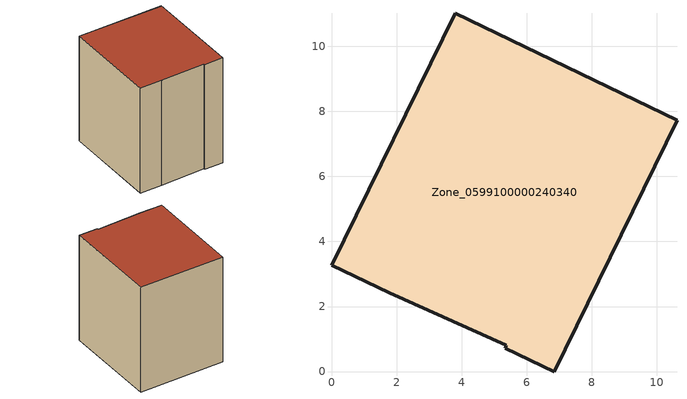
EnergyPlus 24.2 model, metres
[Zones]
Zone_0599100000240340
 floor ground (C_G): 5.33,0.72 5.38,0.81 1.77,2.42 0,3.27 3.81,11.01 10.62,7.73 6.85,0 z0
 wall outside (C_F): 1.77,2.42 5.38,0.81 5.33,0.72 6.85,0 10.62,7.73 3.81,11.01 0,3.27 1.77,2.42 z0:9.62
 roof outside (C_R): 5.38,0.81 5.33,0.72 6.85,0 10.62,7.73 3.81,11.01 0,3.27 1.77,2.42 z9.62
[BUILDING]
Pand.0599100000240340: North Axis=0; Terrain=City; Loads Convergence Tolerance Value=0.04; Temperature Convergence Tolerance Value=0.4; Solar Distribution=FullExterior; Maximum Number of Warmup Days=25; Minimum Number of Warmup Days=1
[Site:Location]
Rotterdam.The.Hague.AP_ZH_NLD Design_Conditions: Latitude=51.96; Longitude=4.45; Time Zone=1; Elevation=-4.5
[SITE:GROUNDTEMPERATURE:BUILDINGSURFACE]
18, 18, 18, 18, 18, 18, 18, 18, 18, 18, 18, 18
[MATERIAL] Thermal Absorptance=0.9; Solar Absorptance=0.7; Visible Absorptance=0.7
Name | Roughness | Thickness | Conductivity | Density | Specific Heat
G.D.1965 | MediumSmooth | 0.15 | 1 | 540 | 1210
F.D.1965 | Rough | 0.3 | 0.857143 | 1920 | 840
R.D.1965 | MediumRough | 0.2 | 0.08 | 1500 | 1000
[CONSTRUCTION]
C_G: G.D.1965
C_F: F.D.1965
C_R: R.D.1965
[ZONE]
Zone_0599100000240340: Type=1; Multiplier=1; Ceiling Height=Autocalculate; Volume=Autocalculate; Floor Area=autocalculate; Part of Total Floor Area=Yes
[ZONEINFILTRATION:DESIGNFLOWRATE]
Infil_Zone_0599100000240340: Zone or ZoneList or Space or SpaceList=Zone_0599100000240340; Schedule=AlwaysOn; Design Flow Rate Calculation Method=Flow/Area; Flow Rate per Floor Area=0.0042; Constant Term Coefficient=1; Temperature Term Coefficient=0; Velocity Term Coefficient=0; Velocity Squared Term Coefficient=0
[HVACTEMPLATE:ZONE:IDEALLOADSAIRSYSTEM]
Zone_0599100000240340: Maximum Heating Supply Air Temperature=50; Minimum Cooling Supply Air Temperature=13; Maximum Heating Supply Air Humidity Ratio=0.0156; Minimum Cooling Supply Air Humidity Ratio=0.0077; Heating Limit=NoLimit; Cooling Limit=NoLimit; Dehumidification Control Type=ConstantSensibleHeatRatio; Cooling Sensible Heat Ratio=0.7; Dehumidification Setpoint=60; Humidification Control Type=None; Humidification Setpoint=30; Outdoor Air Method=None; Outdoor Air Flow Rate per Person=0.00944; Outdoor Air Flow Rate per Zone Floor Area=0; Outdoor Air Flow Rate per Zone=0; Demand Controlled Ventilation Type=None; Outdoor Air Economizer Type=NoEconomizer; Heat Recovery Type=None; Sensible Heat Recovery Effectiveness=0.7; Latent Heat Recovery Effectiveness=0.65
[ZONECONTROL:THERMOSTAT]
ThermostatControl_Zone_0599100000240340: Zone or ZoneList=Zone_0599100000240340; Control Type Schedule=DualSetpointControlType; Control 1=Thermostat_Zone_0599100000240340; Temperature Difference Between Cutout And Setpoint=0
[THERMOSTATSETPOINT:DUALSETPOINT]
Thermostat_Zone_0599100000240340: Heating Setpoint Temperature Schedule=HeatingSetpoint_Zone_0599100000240340; Cooling Setpoint Temperature Schedule=CoolingSetpoint_Zone_0599100000240340
[SCHEDULE:COMPACT]
HeatingSetpoint_Zone_0599100000240340: Through: 12/31, For: AllDays, Until: 24:00, 21
CoolingSetpoint_Zone_0599100000240340: Through: 12/31, For: AllDays, Until: 24:00, 24
DualSetpointControlType: Through: 12/31, For: AllDays, Until: 24:00, 4
AlwaysOn: Through: 12/31, For: AllDays, Until: 24:00, 1
